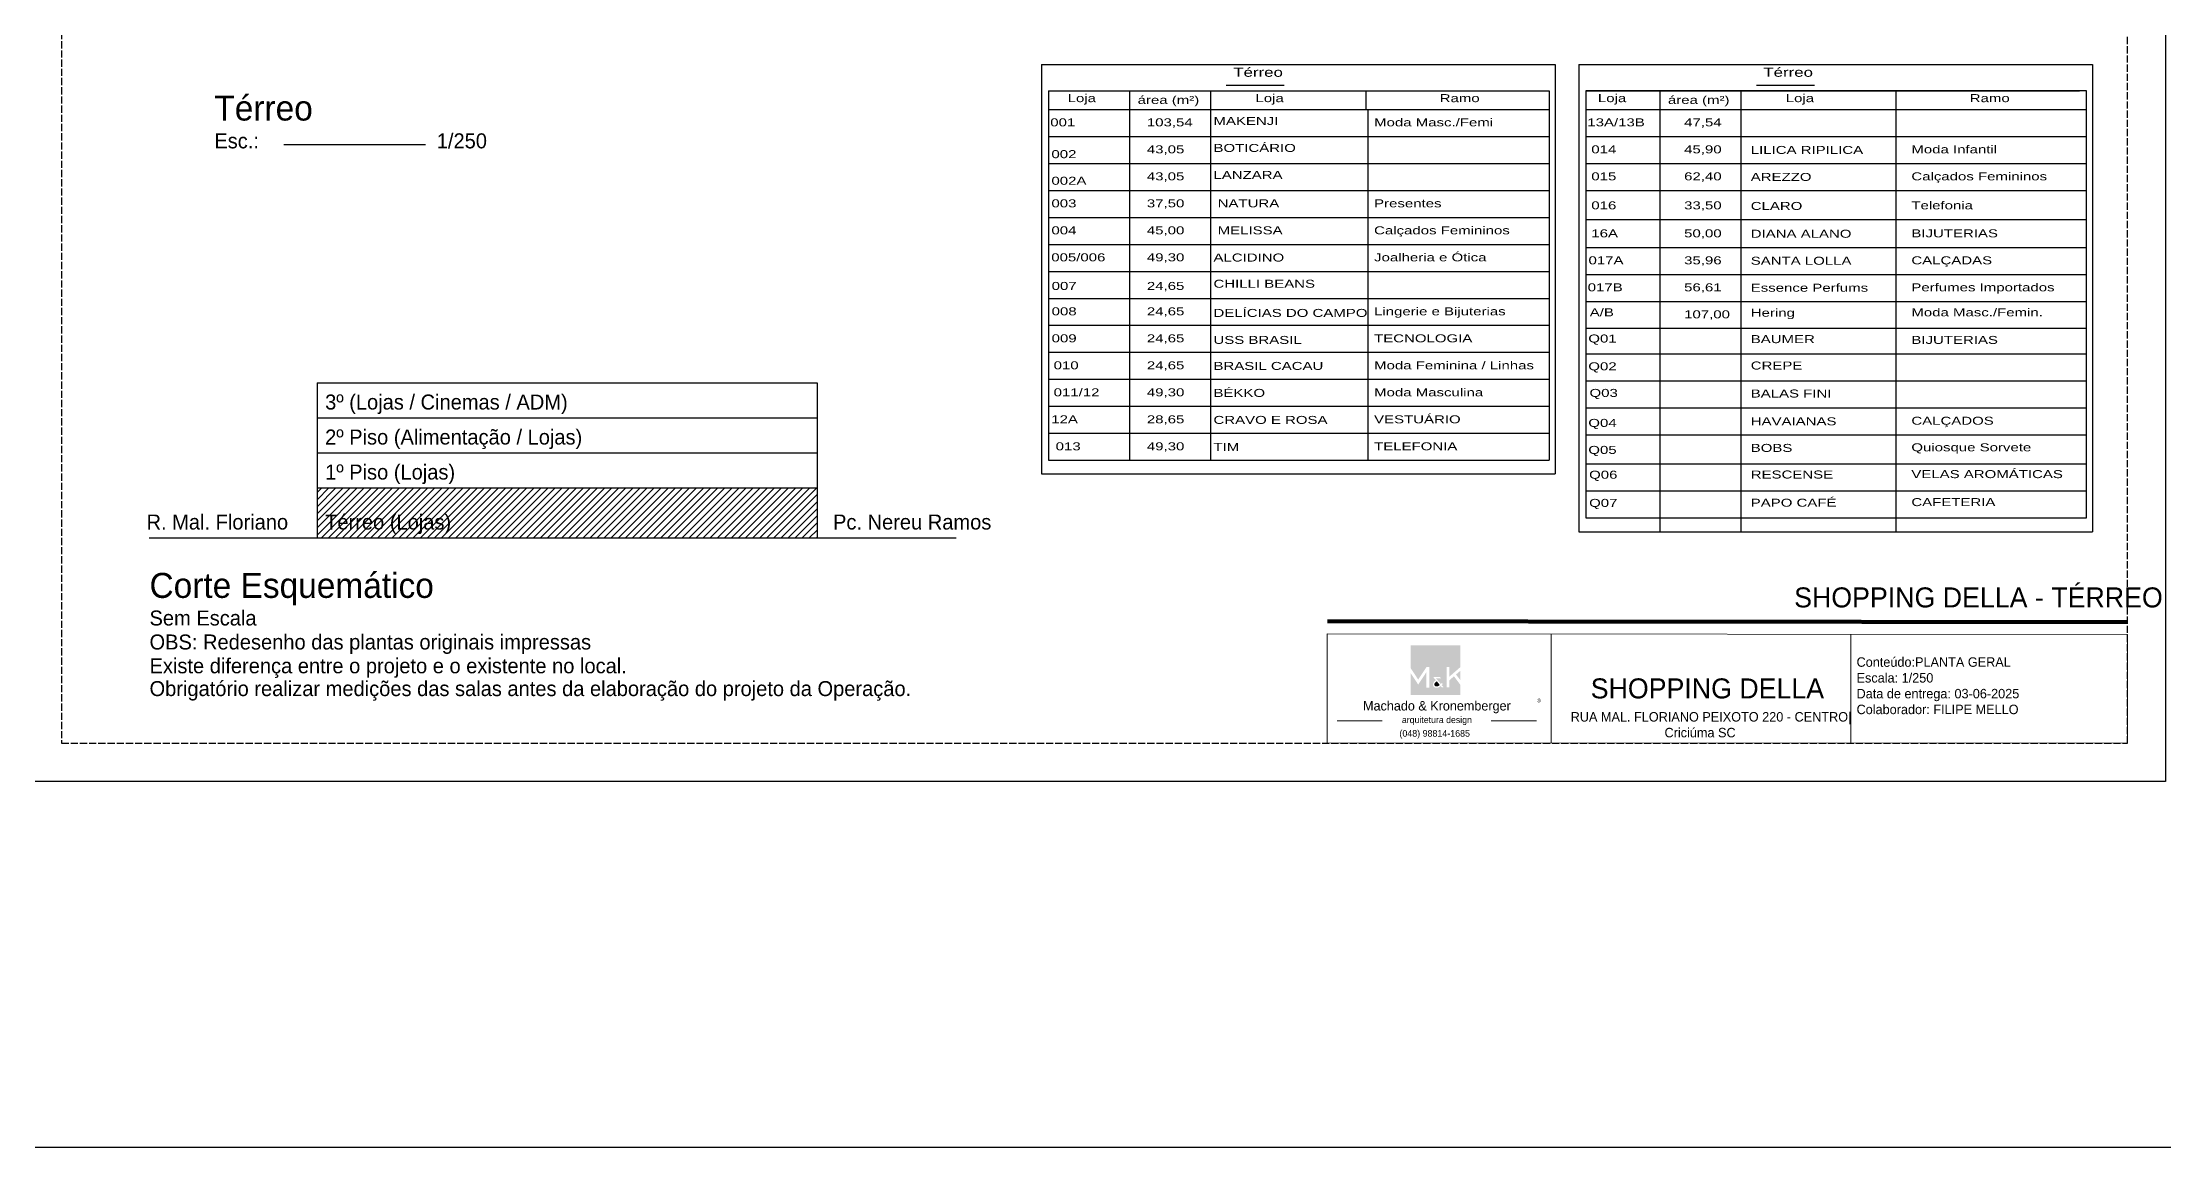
# Model space of a CAD drawing. Extents: x 741 to 1339, y 725 to 848.
# Drawn here: x 878.7 to 984.7, y 725.1 to 780.4 of the extents above; entities that cross this region are included whole.
import ezdxf
from ezdxf.enums import TextEntityAlignment as Align

# ---------------------------------------------------------------- set-up
doc = ezdxf.new("R2010")
doc.units = 0
doc.header["$MEASUREMENT"] = 0
doc.linetypes.add('ACAD_ISO02W100', pattern=[15, 12, -3])
doc.layers.add('MARGEM', color=7, linetype='CONTINUOUS', plot=False)
for name, color, linetype in [('PAREDES', 7, 'CONTINUOUS'), ('Planta', 7, 'CONTINUOUS'), ('PLANTA-BAIXA', 6, 'CONTINUOUS'), ('Prancha', 7, 'CONTINUOUS'), ('Textos', 7, 'CONTINUOUS')]:
    doc.layers.add(name, color=color, linetype=linetype)
doc.styles.add('LOGO MK', font='EngraversGothic BT.ttf')
doc.styles.add('PADRAO MK', font='AVGARDN.TTF')

# ---------------------------------------------------------------- blocks, each defined once
blk = doc.blocks.new('A$C519E7EC3')
at = {"layer": 'PLANTA-BAIXA', "true_color": 0x588e8a}
h = blk.add_hatch(color=125, dxfattribs=at)
h.dxf.hatch_style = 1
h.paths.add_polyline_path([(0.331, 0.504), (0.331, 0.133), (0.281, 0.133), (0.281, 0.411), (0.134, 0.188), (0, 0.39), (0, 0), (0.886, 0), (0.886, 0.185), (0.773, 0.336), (0.689, 0.263), (0.689, 0.137), (0.64, 0.137), (0.64, 0.503), (0.689, 0.503), (0.689, 0.328), (0.886, 0.499), (0.886, 0.889), (0, 0.889), (0, 0.48), (0.134, 0.277), (0.284, 0.504)])
edge = h.paths.add_edge_path(flags=16)
edge.add_line((0.524, 0.322), (0.544, 0.299))
edge.add_line((0.544, 0.299), (0.452, 0.299))
edge.add_line((0.452, 0.299), (0.538, 0.198))
edge.add_line((0.538, 0.198), (0.556, 0.215))
edge.add_line((0.556, 0.215), (0.574, 0.196))
edge.add_line((0.574, 0.196), (0.554, 0.179))
edge.add_line((0.554, 0.179), (0.588, 0.138))
edge.add_line((0.588, 0.138), (0.556, 0.138))
edge.add_line((0.556, 0.138), (0.535, 0.163))
edge.add_spline(control_points=[(0.535, 0.163), (0.526, 0.153), (0.514, 0.145), (0.477, 0.128), (0.449, 0.126), (0.419, 0.142), (0.412, 0.149), (0.407, 0.157)], knot_values=[4.402504, 4.402504, 4.402504, 4.402504, 4.931452, 4.931452, 5.931873, 5.931873, 6.283185, 6.283185, 6.283185, 6.283185], degree=3, periodic=0)
edge.add_spline(control_points=[(0.407, 0.157), (0.399, 0.169), (0.396, 0.184), (0.403, 0.224), (0.423, 0.248), (0.448, 0.263), (0.449, 0.264), (0.45, 0.264)], knot_values=[6.283185, 6.283185, 6.283185, 6.283185, 6.83841, 6.83841, 7.903426, 7.903426, 7.956371, 7.956371, 7.956371, 7.956371], degree=3, periodic=0)
edge.add_line((0.45, 0.264), (0.402, 0.322))
edge.add_line((0.402, 0.322), (0.524, 0.322))
edge = h.paths.add_edge_path(flags=0)
edge.add_line((0.466, 0.246), (0.52, 0.181))
edge.add_ellipse((0.48, 0.204), major_axis=(0.0531, 0.0343), ratio=0.681403, start_angle=79.8298, end_angle=289.8144, ccw=False)
h.paths.add_polyline_path([(0.886, 0.434), (0.81, 0.368), (0.886, 0.267)], flags=17)
h = blk.add_hatch(color=125, dxfattribs=at)
h.dxf.hatch_style = 1
edge = h.paths.add_edge_path()
edge.add_ellipse((0.48, 0.204), major_axis=(0.0531, 0.0343), ratio=0.681403, start_angle=79.8298, end_angle=289.8144)
edge.add_line((0.52, 0.181), (0.466, 0.246))

msp = doc.modelspace()

# ---------------------------------------------------------------- hatches: boundary and pattern name
at = {"layer": 'PAREDES'}
h = msp.add_hatch(dxfattribs=at)
h.set_pattern_fill('ANSI31', color=8, scale=2, style=0)
h.set_pattern_definition([(45, (1218.2457, 661.23468), (-0.1767767, 0.1767767), [])])
h.paths.add_polyline_path([(917.4, 758.12), (892.4, 758.12), (892.4, 755.62), (917.4, 755.62)])
h.paths.add_polyline_path([(892.54, 755.55), (899.09, 755.55), (899.09, 757.13), (892.54, 757.13)], flags=9)

# ---------------------------------------------------------------- linework, layer by layer
at = {"layer": 'MARGEM', "color": 8, "linetype": 'Continuous'}
msp.add_lwpolyline([(877.71, 819.17), (984.81, 819.17), (984.81, 743.44), (877.71, 743.44)], close=True, dxfattribs=at)
at = {"layer": 'MARGEM', "linetype": 'ACAD_ISO02W100', "ltscale": 0.03}
msp.add_lwpolyline([(879.62, 745.35), (982.9, 745.35), (982.9, 817.26), (879.62, 817.26)], close=True, dxfattribs=at)
at = {"layer": 'PAREDES', "color": 7}
for p, q in [((892.4, 763.37), (892.4, 755.62)), ((892.4, 763.37), (906.4, 763.37)), ((906.4, 763.37), (917.4, 763.37)), ((917.4, 763.37), (917.4, 755.62)), ((892.4, 761.62), (917.4, 761.62)), ((892.4, 759.87), (917.4, 759.87)), ((892.4, 758.12), (917.4, 758.12)), ((884.01, 755.62), (924.35, 755.62))]:
    msp.add_line(p, q, dxfattribs=at)
at = {"layer": 'Planta'}
msp.add_lwpolyline([(741.13, 834.45), (1338.99, 834.45), (1338.99, 725.13), (741.13, 725.13)], close=True, dxfattribs=at)
at = {"layer": 'PLANTA-BAIXA', "color": 125, "true_color": 0x588e8a, "const_width": 0.2}
msp.add_lwpolyline([(942.9, 751.45), (982.89, 751.41)], dxfattribs=at)
at = {"layer": 'Prancha', "color": 8, "linetype": 'Continuous', "ltscale": 0.6}
msp.add_line((890.73, 775.3), (897.81, 775.3), dxfattribs=at)
at = {"layer": 'Prancha', "color": 1, "linetype": 'Continuous', "lineweight": 0}
for p, q in [((954.1, 750.81), (954.1, 745.35)), ((969.08, 750.81), (969.08, 745.35))]:
    msp.add_line(p, q, dxfattribs=at)
at = {"layer": 'Prancha', "color": 3, "linetype": 'Continuous', "lineweight": 0}
for p, q in [((943.39, 746.48), (945.64, 746.48)), ((951.1, 746.48), (953.36, 746.48))]:
    msp.add_line(p, q, dxfattribs=at)
at = {"layer": 'Prancha', "color": 2, "linetype": 'Continuous', "lineweight": 0}
msp.add_lwpolyline([(942.9, 750.83), (982.9, 750.79), (982.9, 745.35), (942.9, 745.38)], close=True, dxfattribs=at)
at = {"layer": 'Textos', "color": 3}
for p, q in [((928.62, 779.3), (954.29, 779.3)), ((928.62, 779.3), (928.62, 758.83)), ((954.29, 779.3), (954.29, 758.83)), ((955.47, 779.3), (955.47, 755.92)), ((955.47, 779.3), (981.15, 779.3)), ((981.15, 779.3), (981.15, 755.92)), ((928.62, 758.83), (954.29, 758.83)), ((955.47, 755.92), (981.15, 755.92))]:
    msp.add_line(p, q, dxfattribs=at)
at = {"layer": 'Textos', "color": 8}
for p, q in [((928.96, 777.97), (928.96, 777.05)), ((928.96, 777.97), (954, 777.97)), ((933.01, 777.97), (933.01, 777.05)), ((937.06, 777.97), (937.06, 777.05)), ((944.82, 777.97), (944.82, 777.05)), ((954, 777.97), (954, 777.05)), ((955.82, 777.97), (980.51, 777.97)), ((959.52, 777.97), (959.52, 755.92)), ((963.57, 777.97), (963.57, 755.92)), ((971.33, 777.97), (971.33, 755.92)), ((928.96, 777.05), (928.96, 759.5)), ((928.96, 777.05), (954, 777.05)), ((928.96, 777.05), (954, 777.05)), ((933.01, 777.05), (933.01, 759.5)), ((937.06, 777.05), (937.06, 759.5)), ((944.93, 777.05), (944.93, 759.5)), ((954, 777.05), (954, 759.5)), ((955.82, 777.05), (980.86, 777.05)), ((955.82, 777.05), (980.86, 777.05)), ((928.96, 775.7), (954, 775.7)), ((955.82, 775.7), (980.86, 775.7)), ((928.96, 774.35), (954, 774.35)), ((955.82, 774.35), (980.86, 774.35)), ((928.96, 773), (954, 773)), ((955.82, 773), (980.86, 773)), ((928.96, 771.65), (954, 771.65)), ((955.82, 771.55), (980.86, 771.55)), ((928.96, 770.3), (954, 770.3)), ((955.82, 770.15), (980.86, 770.15)), ((955.82, 770.15), (980.86, 770.15)), ((928.96, 768.95), (954, 768.95)), ((955.82, 768.8), (980.86, 768.8)), ((928.96, 767.6), (954, 767.6)), ((955.82, 767.45), (980.86, 767.45)), ((928.96, 766.25), (954, 766.25)), ((955.82, 766.1), (980.86, 766.1)), ((928.96, 764.9), (954, 764.9)), ((955.82, 764.82), (980.86, 764.82)), ((928.96, 763.55), (954, 763.55)), ((955.82, 763.47), (980.86, 763.47)), ((928.96, 762.2), (954, 762.2)), ((955.82, 762.12), (980.86, 762.12)), ((928.96, 760.85), (954, 760.85)), ((955.82, 760.77), (980.86, 760.77)), ((928.96, 759.5), (954, 759.5)), ((955.82, 759.33), (980.86, 759.33)), ((955.82, 757.97), (980.86, 757.97)), ((955.82, 757.97), (980.86, 757.97)), ((955.82, 756.62), (980.86, 756.62))]:
    msp.add_line(p, q, dxfattribs=at)
at = {"layer": 'Textos', "color": 3, "linetype": 'Continuous', "ltscale": 0.6}
for p, q in [((937.85, 778.26), (940.75, 778.26)), ((964.36, 778.26), (967.26, 778.26))]:
    msp.add_line(p, q, dxfattribs=at)
at = {"layer": 'Textos', "color": 8}
msp.add_lwpolyline([(955.82, 756.62), (980.86, 756.62), (980.86, 777.97), (955.82, 777.97)], close=True, dxfattribs=at)

# ---------------------------------------------------------------- block references
at = {"layer": 'PLANTA-BAIXA', "xscale": 2.8, "yscale": 2.8, "zscale": 2.8}
msp.add_blockref('A$C519E7EC3', (947.07, 747.76), dxfattribs=at)

# ---------------------------------------------------------------- texts
at = {"layer": 'Prancha', "color": 3, "linetype": 'Continuous', "ltscale": 0.6, "style": 'PADRAO MK'}
for s, p in [('Térreo', (887.26, 776.49)), ('Corte Esquemático', (884.02, 752.62))]:
    msp.add_text(s, height=1.25, dxfattribs=at).set_placement(p)
at = {"layer": 'Prancha', "color": 7, "linetype": 'Continuous', "ltscale": 0.6, "style": 'PADRAO MK'}
for s, p in [('Esc.:', (887.26, 775.1)), ('1/250', (898.38, 775.1)), ('Sem Escala', (884.02, 751.24)), ('OBS: Redesenho das plantas originais impressas', (884.02, 750.04)), ('Existe diferença entre o projeto e o existente no local.', (884.02, 748.85)), ('Obrigatório realizar medições das salas antes da elaboração do projeto da Operação.', (884.02, 747.71))]:
    msp.add_text(s, height=0.75, dxfattribs=at).set_placement(p)
at = {"layer": 'Prancha', "color": 3, "linetype": 'Continuous', "style": 'LOGO MK'}
msp.add_text('Machado & Kronemberger', height=0.4708, dxfattribs=at).set_placement((948.38, 746.99), align=Align.CENTER)
at = {"layer": 'Prancha', "linetype": 'Continuous', "style": 'LOGO MK'}
msp.add_text('arquitetura design', height=0.3269, dxfattribs=at).set_placement((948.38, 746.36), align=Align.CENTER)
msp.add_text('®', height=0.192, dxfattribs=at).set_placement((953.39, 747.39))
at = {"layer": 'Prancha', "color": 7, "linetype": 'Continuous', "style": 'PADRAO MK'}
msp.add_text('(048) 98814-1685', height=0.3316, dxfattribs=at).set_placement((948.27, 745.68), align=Align.CENTER)
at = {"layer": 'Prancha', "color": 7, "linetype": 'Continuous', "char_height": 0.4737, "width": 13.4381, "attachment_point": 7, "style": 'PADRAO MK'}
for s, insert in [('Conteúdo:PLANTA GERAL \\PEscala: 1/250\\PData de entrega: 03-06-2025\\PColaborador: FILIPE MELLO', (969.36, 746.8)), ('\\pi0.18796;RUA MAL. FLORIANO PEIXOTO 220 - CENTRO| \\P\\pi4.87908;Criciúma SC', (954.88, 745.64))]:
    msp.add_mtext(s, dxfattribs=dict(at, insert=insert))
at = {"layer": 'Textos', "color": 3, "style": 'PADRAO MK', "width": 1.4}
for p in [(939.44, 778.68), (965.94, 778.68)]:
    msp.add_text('Térreo', height=0.45, dxfattribs=at).set_placement(p, align=Align.CENTER)
at = {"layer": 'Textos', "color": 7, "style": 'PADRAO MK', "width": 1.4}
for s, p in [('Loja', (929.92, 777.41)), ('área (m²)', (933.42, 777.32)), ('Loja', (939.31, 777.41)), ('Ramo', (948.52, 777.41)), ('Loja', (956.43, 777.41)), ('área (m²)', (959.93, 777.32)), ('Loja', (965.82, 777.41)), ('Ramo', (975.02, 777.41)), ('001', (929.05, 776.2)), ('103,54', (933.88, 776.2)), ('MAKENJI', (937.21, 776.27)), ('Moda Masc./Femi', (945.24, 776.2)), ('13A/13B', (955.9, 776.2)), ('47,54', (960.74, 776.2)), ('43,05', (933.88, 774.85)), ('BOTICÁRIO', (937.21, 774.92)), ('014', (956.1, 774.85)), ('45,90', (960.74, 774.85)), ('LILICA RIPILICA', (964.07, 774.82)), ('Moda Infantil', (972.1, 774.85)), ('002', (929.11, 774.61)), ('002A', (929.11, 773.28)), ('43,05', (933.88, 773.5)), ('LANZARA', (937.21, 773.57)), ('015', (956.1, 773.5)), ('62,40', (960.74, 773.5)), ('AREZZO', (964.07, 773.47)), ('Calçados Femininos', (972.1, 773.5)), ('003', (929.11, 772.15)), ('37,50', (933.88, 772.15)), ('NATURA', (937.42, 772.15)), ('Presentes', (945.24, 772.15)), ('016', (956.1, 772.05)), ('33,50', (960.74, 772.05)), ('CLARO', (964.07, 772.02)), ('Telefonia', (972.1, 772.05)), ('004', (929.11, 770.8)), ('45,00', (933.88, 770.8)), ('MELISSA', (937.42, 770.8)), ('Calçados Femininos', (945.24, 770.8)), ('16A', (956.1, 770.65)), ('50,00', (960.74, 770.65)), ('DIANA ALANO', (964.07, 770.63)), ('BIJUTERIAS', (972.1, 770.65)), ('Joalheria e Ótica', (945.24, 769.45)), ('005/006', (929.1, 769.45)), ('49,30', (933.88, 769.45)), ('ALCIDINO', (937.21, 769.44)), ('017A', (955.96, 769.3)), ('35,96', (960.74, 769.3)), ('SANTA LOLLA', (964.07, 769.28)), ('CALÇADAS', (972.1, 769.3)), ('007', (929.12, 768.02)), ('24,65', (933.88, 768.02)), ('CHILLI BEANS', (937.21, 768.13)), ('017B', (955.92, 767.95)), ('56,61', (960.74, 767.95)), ('Essence Perfums', (964.07, 767.93)), ('Perfumes Importados', (972.1, 767.95)), ('008', (929.12, 766.75)), ('24,65', (933.88, 766.75)), ('DELÍCIAS DO CAMPO', (937.21, 766.67)), ('Lingerie e Bijuterias', (945.24, 766.75)), ('A/B', (956.02, 766.7)), ('107,00', (960.74, 766.6)), ('Hering', (964.07, 766.68)), ('Moda Masc./Femin.', (972.1, 766.7)), ('009', (929.12, 765.4)), ('24,65', (933.88, 765.4)), ('USS BRASIL', (937.21, 765.32)), ('TECNOLOGIA', (945.24, 765.4)), ('Q01', (955.95, 765.39)), ('BAUMER', (964.07, 765.36)), ('BIJUTERIAS', (972.1, 765.32)), ('010', (929.22, 764.05)), ('24,65', (933.88, 764.05)), ('BRASIL CACAU', (937.21, 764.02)), ('Moda Feminina / Linhas', (945.24, 764.05)), ('Q02', (955.95, 764)), ('CREPE', (964.07, 764.04)), ('011/12', (929.22, 762.7)), ('49,30', (933.88, 762.7)), ('BÉKKO', (937.21, 762.67)), ('Moda Masculina', (945.24, 762.7)), ('Q03', (956.01, 762.67)), ('BALAS FINI', (964.07, 762.64)), ('12A', (929.1, 761.35)), ('28,65', (933.88, 761.35)), ('CRAVO E ROSA', (937.21, 761.32)), ('VESTUÁRIO', (945.24, 761.35)), ('Q04', (955.95, 761.17)), ('HAVAIANAS', (964.07, 761.25)), ('CALÇADOS', (972.1, 761.28)), ('013', (929.32, 760)), ('49,30', (933.88, 760)), ('TIM', (937.21, 759.97)), ('TELEFONIA', (945.24, 760)), ('Quiosque Sorvete', (972.1, 759.95)), ('Q05', (955.95, 759.82)), ('BOBS', (964.07, 759.92)), ('Q06', (955.99, 758.58)), ('RESCENSE', (964.07, 758.59)), ('VELAS AROMÁTICAS', (972.1, 758.61)), ('Q07', (955.99, 757.17)), ('PAPO CAFÉ', (964.07, 757.18)), ('CAFETERIA', (972.1, 757.21))]:
    msp.add_text(s, height=0.4, dxfattribs=at).set_placement(p)
at = {"layer": 'Textos', "color": 3, "style": 'PADRAO MK'}
for s, p in [('3º (Lojas / Cinemas / ADM)', (892.8, 762.04)), ('2º Piso (Alimentação / Lojas)', (892.8, 760.29)), ('1º Piso (Lojas)', (892.8, 758.54)), ('R. Mal. Floriano', (883.87, 756.04)), ('Térreo (Lojas)', (892.8, 756.04)), ('Pc. Nereu Ramos', (918.19, 756.04))]:
    msp.add_text(s, height=0.75, dxfattribs=at).set_placement(p)
at = {"layer": 'Textos', "color": 3, "linetype": 'Continuous', "ltscale": 0.6, "char_height": 1, "attachment_point": 7, "style": 'PADRAO MK'}
for s, insert, width in [('\\pi5.16982;SHOPPING DELLA - TÉRREO', (961.07, 752.13), 26.5107), ('\\pi2.03958;SHOPPING DELLA', (954.03, 747.58), 14.4665)]:
    msp.add_mtext(s, dxfattribs=dict(at, insert=insert, width=width))

doc.saveas('drawing.dxf')
